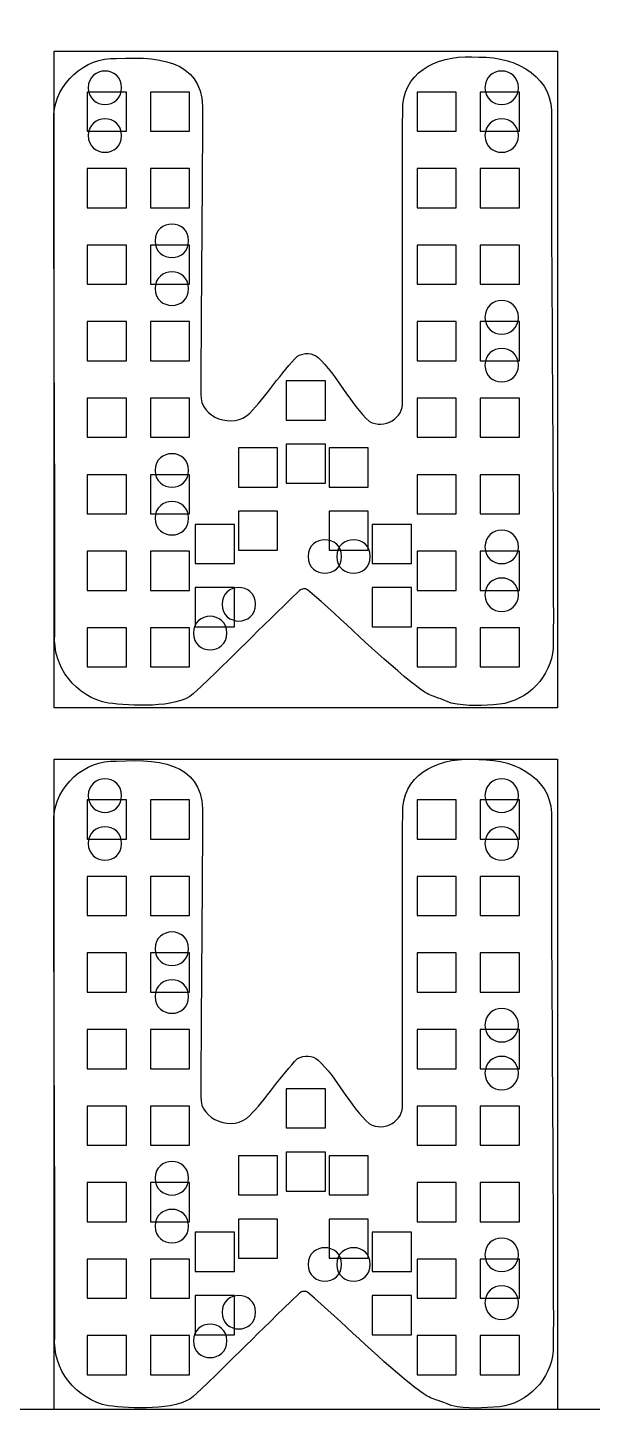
# Model space of a CAD drawing. Extents: x 0 to 1, y 276.29 to 277.32.
# Drawn here: x 0.397 to 0.606, y 276.295 to 276.805 of the extents above; entities that cross this region are included whole.
import ezdxf

# ---------------------------------------------------------------- set-up
doc = ezdxf.new("R2010")
doc.units = 0
for name, color, linetype in [('BoardOutline', 7, 'CONTINUOUS'), ('Letters', 7, 'CONTINUOUS'), ('Outline', 7, 'CONTINUOUS'), ('Soldermask', 7, 'CONTINUOUS')]:
    doc.layers.add(name, color=color, linetype=linetype)

msp = doc.modelspace()

# ---------------------------------------------------------------- linework, layer by layer
at = {"layer": 'BoardOutline', "color": 7}
msp.add_lwpolyline([(0.997937, 276.295556), (0, 276.295556), (0, 277.318611), (0.997937, 277.318611), (0.997937, 276.295556), (0.997937, 276.295556)], close=True, dxfattribs=at)
at = {"layer": 'Letters', "color": 7}
for points in [[(0.523301, 276.659967), (0.523303, 276.659962)], [(0.523301, 276.400878), (0.523303, 276.400883)]]:
    msp.add_lwpolyline(points, close=True, dxfattribs=at)
for points in [[(0.406902, 276.773141), (0.407543, 276.784472), (0.418119, 276.794356), (0.429982, 276.793762)], [(0.429982, 276.793762), (0.448549, 276.794888), (0.463046, 276.791735), (0.461683, 276.772745)], [(0.535615, 276.776787), (0.536857, 276.789973), (0.549981, 276.795547), (0.563683, 276.794301)], [(0.563683, 276.794301), (0.578286, 276.794671), (0.591684, 276.786138), (0.590437, 276.772125)], [(0.407269, 276.581416), (0.407314, 276.64583), (0.406747, 276.708731), (0.406902, 276.773141)], [(0.461683, 276.772745), (0.461683, 276.740413), (0.46113, 276.701983), (0.461111, 276.669912)], [(0.535496, 276.66728), (0.535575, 276.702026), (0.535338, 276.742047), (0.535615, 276.776787)], [(0.590437, 276.772125), (0.590403, 276.7083), (0.591275, 276.640072), (0.591159, 276.576248)], [(0.47914, 276.663036), (0.484895, 276.668604), (0.491039, 276.678487), (0.496797, 276.684053)], [(0.496797, 276.684053), (0.499117, 276.685444), (0.502388, 276.685292), (0.504401, 276.683545)], [(0.504401, 276.683545), (0.511263, 276.677119), (0.516257, 276.66631), (0.523301, 276.659967)], [(0.461111, 276.669912), (0.460659, 276.661418), (0.473122, 276.656815), (0.47914, 276.663036)], [(0.523303, 276.659962), (0.528663, 276.656899), (0.536166, 276.661159), (0.535496, 276.66728)], [(0.497226, 276.597342), (0.481521, 276.582286), (0.47418, 276.574358), (0.458334, 276.55947)], [(0.498618, 276.598135), (0.498065, 276.598063), (0.497658, 276.597695), (0.497226, 276.597342)], [(0.499408, 276.59822), (0.499098, 276.598236), (0.498765, 276.598169), (0.498618, 276.598135)], [(0.500517, 276.597899), (0.50008, 276.598084), (0.500088, 276.598212), (0.499408, 276.59822)], [(0.538757, 276.563816), (0.524653, 276.575224), (0.51429, 276.586069), (0.500517, 276.597899)], [(0.427028, 276.556041), (0.415137, 276.558214), (0.406109, 276.569701), (0.407269, 276.581416)], [(0.591159, 276.576248), (0.590295, 276.566051), (0.581891, 276.55693), (0.571288, 276.555652)], [(0.553528, 276.556103), (0.544942, 276.559622), (0.546587, 276.557684), (0.538757, 276.563816)], [(0.458334, 276.55947), (0.451913, 276.553986), (0.43495, 276.555135), (0.427028, 276.556041)], [(0.571288, 276.555652), (0.565419, 276.5552), (0.5593, 276.554748), (0.553528, 276.556103)], [(0.406902, 276.514052), (0.407543, 276.525383), (0.418119, 276.535267), (0.429982, 276.534671)], [(0.429982, 276.534671), (0.448549, 276.5358), (0.463046, 276.532639), (0.461683, 276.513654)], [(0.535615, 276.517707), (0.536857, 276.530893), (0.549981, 276.536467), (0.563683, 276.535222)], [(0.563683, 276.535222), (0.578286, 276.535589), (0.591684, 276.52706), (0.590437, 276.513045)], [(0.535496, 276.408201), (0.535575, 276.442946), (0.535338, 276.482968), (0.535615, 276.517707)], [(0.407269, 276.322327), (0.407314, 276.38674), (0.406747, 276.449641), (0.406902, 276.514052)], [(0.461683, 276.513654), (0.461683, 276.481322), (0.46113, 276.442892), (0.461111, 276.410821)], [(0.590437, 276.513045), (0.590403, 276.44922), (0.591275, 276.380992), (0.591159, 276.317168)], [(0.496797, 276.424963), (0.499117, 276.426346), (0.502388, 276.426205), (0.504401, 276.424455)], [(0.47914, 276.403946), (0.484895, 276.409514), (0.491039, 276.419398), (0.496797, 276.424963)], [(0.504401, 276.424455), (0.511263, 276.418029), (0.516257, 276.40722), (0.523301, 276.400878)], [(0.461111, 276.410821), (0.460659, 276.402326), (0.473122, 276.397723), (0.47914, 276.403946)], [(0.523303, 276.400883), (0.528663, 276.39782), (0.536166, 276.402068), (0.535496, 276.408201)], [(0.498618, 276.339044), (0.498065, 276.338972), (0.497658, 276.338592), (0.497226, 276.338254)], [(0.499408, 276.339129), (0.499098, 276.339145), (0.498765, 276.339077), (0.498618, 276.339044)], [(0.500517, 276.338819), (0.50008, 276.339005), (0.500088, 276.339129), (0.499408, 276.339129)], [(0.497226, 276.338254), (0.481521, 276.323197), (0.47418, 276.31527), (0.458334, 276.300382)], [(0.538757, 276.304736), (0.524653, 276.316144), (0.51429, 276.326989), (0.500517, 276.338819)], [(0.427028, 276.296953), (0.415137, 276.299126), (0.406109, 276.310612), (0.407269, 276.322327)], [(0.591159, 276.317168), (0.590295, 276.306971), (0.581891, 276.29785), (0.571288, 276.296572)], [(0.553528, 276.297023), (0.544942, 276.300542), (0.546587, 276.298604), (0.538757, 276.304736)], [(0.458334, 276.300382), (0.451913, 276.294898), (0.43495, 276.296047), (0.427028, 276.296953)], [(0.571288, 276.296572), (0.565419, 276.29612), (0.5593, 276.295668), (0.553528, 276.297023)]]:
    msp.add_open_spline(points, degree=3, dxfattribs=at)
at = {"layer": 'Outline', "color": 7}
for points in [[(0.592664, 276.554351), (0.406965, 276.554351), (0.406965, 276.796503), (0.592664, 276.796503), (0.592664, 276.554351), (0.592664, 276.554351)], [(0.592664, 276.295556), (0.406965, 276.295556), (0.406965, 276.535442), (0.592664, 276.535442), (0.592664, 276.295556), (0.592664, 276.295556)]]:
    msp.add_lwpolyline(points, close=True, dxfattribs=at)
at = {"layer": 'Soldermask', "color": 1}
for points in [[(0.406965, 276.554351), (0.406965, 276.796488), (0.592664, 276.796488), (0.592664, 276.554351), (0.406965, 276.554351)], [(0.406965, 276.295556), (0.406965, 276.535441), (0.592664, 276.535441), (0.592664, 276.295556), (0.406965, 276.295556)]]:
    msp.add_lwpolyline(points, dxfattribs=at)
at = {"layer": 'Soldermask', "color": 7}
for points in [[(0.419184, 276.766967), (0.433638, 276.766967), (0.433638, 276.781421), (0.419184, 276.781421), (0.419184, 276.766967)], [(0.442519, 276.766967), (0.456973, 276.766967), (0.456973, 276.781421), (0.442519, 276.781421), (0.442519, 276.766967)], [(0.54088, 276.766967), (0.555334, 276.766967), (0.555334, 276.781421), (0.54088, 276.781421), (0.54088, 276.766967)], [(0.564215, 276.766967), (0.578669, 276.766967), (0.578669, 276.781421), (0.564215, 276.781421), (0.564215, 276.766967)], [(0.419184, 276.738748), (0.433638, 276.738748), (0.433638, 276.753202), (0.419184, 276.753202), (0.419184, 276.738748)], [(0.442519, 276.738748), (0.456973, 276.738748), (0.456973, 276.753202), (0.442519, 276.753202), (0.442519, 276.738748)], [(0.54088, 276.738748), (0.555334, 276.738748), (0.555334, 276.753202), (0.54088, 276.753202), (0.54088, 276.738748)], [(0.564215, 276.738748), (0.578669, 276.738748), (0.578669, 276.753202), (0.564215, 276.753202), (0.564215, 276.738748)], [(0.419184, 276.710529), (0.433638, 276.710529), (0.433638, 276.724983), (0.419184, 276.724983), (0.419184, 276.710529)], [(0.442519, 276.710529), (0.456973, 276.710529), (0.456973, 276.724983), (0.442519, 276.724983), (0.442519, 276.710529)], [(0.54088, 276.710529), (0.555334, 276.710529), (0.555334, 276.724983), (0.54088, 276.724983), (0.54088, 276.710529)], [(0.564215, 276.710529), (0.578669, 276.710529), (0.578669, 276.724983), (0.564215, 276.724983), (0.564215, 276.710529)], [(0.419184, 276.68231), (0.433638, 276.68231), (0.433638, 276.696764), (0.419184, 276.696764), (0.419184, 276.68231)], [(0.442519, 276.68231), (0.456973, 276.68231), (0.456973, 276.696764), (0.442519, 276.696764), (0.442519, 276.68231)], [(0.54088, 276.68231), (0.555334, 276.68231), (0.555334, 276.696764), (0.54088, 276.696764), (0.54088, 276.68231)], [(0.564215, 276.68231), (0.578669, 276.68231), (0.578669, 276.696764), (0.564215, 276.696764), (0.564215, 276.68231)], [(0.492587, 276.66046), (0.507042, 276.66046), (0.507042, 276.674914), (0.492587, 276.674914), (0.492587, 276.66046)], [(0.419184, 276.65409), (0.433638, 276.65409), (0.433638, 276.668544), (0.419184, 276.668544), (0.419184, 276.65409)], [(0.442519, 276.65409), (0.456973, 276.65409), (0.456973, 276.668544), (0.442519, 276.668544), (0.442519, 276.65409)], [(0.54088, 276.65409), (0.555334, 276.65409), (0.555334, 276.668544), (0.54088, 276.668544), (0.54088, 276.65409)], [(0.564215, 276.65409), (0.578669, 276.65409), (0.578669, 276.668544), (0.564215, 276.668544), (0.564215, 276.65409)], [(0.474949, 276.635762), (0.489403, 276.635762), (0.489403, 276.650217), (0.474949, 276.650217), (0.474949, 276.635762)], [(0.492587, 276.637125), (0.507042, 276.637125), (0.507042, 276.651579), (0.492587, 276.651579), (0.492587, 276.637125)], [(0.50845, 276.635762), (0.522904, 276.635762), (0.522904, 276.650217), (0.50845, 276.650217), (0.50845, 276.635762)], [(0.419184, 276.625856), (0.433638, 276.625856), (0.433638, 276.64031), (0.419184, 276.64031), (0.419184, 276.625856)], [(0.442519, 276.625856), (0.456973, 276.625856), (0.456973, 276.64031), (0.442519, 276.64031), (0.442519, 276.625856)], [(0.54088, 276.625856), (0.555334, 276.625856), (0.555334, 276.64031), (0.54088, 276.64031), (0.54088, 276.625856)], [(0.564215, 276.625856), (0.578669, 276.625856), (0.578669, 276.64031), (0.564215, 276.64031), (0.564215, 276.625856)], [(0.474949, 276.612428), (0.489403, 276.612428), (0.489403, 276.626882), (0.474949, 276.626882), (0.474949, 276.612428)], [(0.50845, 276.612428), (0.522904, 276.612428), (0.522904, 276.626882), (0.50845, 276.626882), (0.50845, 276.612428)], [(0.459055, 276.607543), (0.473509, 276.607543), (0.473509, 276.621997), (0.459055, 276.621997), (0.459055, 276.607543)], [(0.524344, 276.607543), (0.538798, 276.607543), (0.538798, 276.621997), (0.524344, 276.621997), (0.524344, 276.607543)], [(0.419184, 276.597637), (0.433638, 276.597637), (0.433638, 276.612091), (0.419184, 276.612091), (0.419184, 276.597637)], [(0.442519, 276.597637), (0.456973, 276.597637), (0.456973, 276.612091), (0.442519, 276.612091), (0.442519, 276.597637)], [(0.54088, 276.597637), (0.555334, 276.597637), (0.555334, 276.612091), (0.54088, 276.612091), (0.54088, 276.597637)], [(0.564215, 276.597637), (0.578669, 276.597637), (0.578669, 276.612091), (0.564215, 276.612091), (0.564215, 276.597637)], [(0.459055, 276.584209), (0.473509, 276.584209), (0.473509, 276.598663), (0.459055, 276.598663), (0.459055, 276.584209)], [(0.524344, 276.584209), (0.538798, 276.584209), (0.538798, 276.598663), (0.524344, 276.598663), (0.524344, 276.584209)], [(0.419184, 276.569418), (0.433638, 276.569418), (0.433638, 276.583872), (0.419184, 276.583872), (0.419184, 276.569418)], [(0.442519, 276.569418), (0.456973, 276.569418), (0.456973, 276.583872), (0.442519, 276.583872), (0.442519, 276.569418)], [(0.54088, 276.569418), (0.555334, 276.569418), (0.555334, 276.583872), (0.54088, 276.583872), (0.54088, 276.569418)], [(0.564215, 276.569418), (0.578669, 276.569418), (0.578669, 276.583872), (0.564215, 276.583872), (0.564215, 276.569418)], [(0.419184, 276.505921), (0.433638, 276.505921), (0.433638, 276.520375), (0.419184, 276.520375), (0.419184, 276.505921)], [(0.442519, 276.505921), (0.456973, 276.505921), (0.456973, 276.520375), (0.442519, 276.520375), (0.442519, 276.505921)], [(0.54088, 276.505921), (0.555334, 276.505921), (0.555334, 276.520375), (0.54088, 276.520375), (0.54088, 276.505921)], [(0.564215, 276.505921), (0.578669, 276.505921), (0.578669, 276.520375), (0.564215, 276.520375), (0.564215, 276.505921)], [(0.419184, 276.477701), (0.433638, 276.477701), (0.433638, 276.492156), (0.419184, 276.492156), (0.419184, 276.477701)], [(0.442519, 276.477701), (0.456973, 276.477701), (0.456973, 276.492156), (0.442519, 276.492156), (0.442519, 276.477701)], [(0.54088, 276.477701), (0.555334, 276.477701), (0.555334, 276.492156), (0.54088, 276.492156), (0.54088, 276.477701)], [(0.564215, 276.477701), (0.578669, 276.477701), (0.578669, 276.492156), (0.564215, 276.492156), (0.564215, 276.477701)], [(0.419184, 276.449467), (0.433638, 276.449467), (0.433638, 276.463921), (0.419184, 276.463921), (0.419184, 276.449467)], [(0.442519, 276.449467), (0.456973, 276.449467), (0.456973, 276.463921), (0.442519, 276.463921), (0.442519, 276.449467)], [(0.54088, 276.449467), (0.555334, 276.449467), (0.555334, 276.463921), (0.54088, 276.463921), (0.54088, 276.449467)], [(0.564215, 276.449467), (0.578669, 276.449467), (0.578669, 276.463921), (0.564215, 276.463921), (0.564215, 276.449467)], [(0.419184, 276.421248), (0.433638, 276.421248), (0.433638, 276.435702), (0.419184, 276.435702), (0.419184, 276.421248)], [(0.442519, 276.421248), (0.456973, 276.421248), (0.456973, 276.435702), (0.442519, 276.435702), (0.442519, 276.421248)], [(0.54088, 276.421248), (0.555334, 276.421248), (0.555334, 276.435702), (0.54088, 276.435702), (0.54088, 276.421248)], [(0.564215, 276.421248), (0.578669, 276.421248), (0.578669, 276.435702), (0.564215, 276.435702), (0.564215, 276.421248)], [(0.492587, 276.399414), (0.507042, 276.399414), (0.507042, 276.413868), (0.492587, 276.413868), (0.492587, 276.399414)], [(0.419184, 276.393029), (0.433638, 276.393029), (0.433638, 276.407483), (0.419184, 276.407483), (0.419184, 276.393029)], [(0.442519, 276.393029), (0.456973, 276.393029), (0.456973, 276.407483), (0.442519, 276.407483), (0.442519, 276.393029)], [(0.54088, 276.393029), (0.555334, 276.393029), (0.555334, 276.407483), (0.54088, 276.407483), (0.54088, 276.393029)], [(0.564215, 276.393029), (0.578669, 276.393029), (0.578669, 276.407483), (0.564215, 276.407483), (0.564215, 276.393029)], [(0.492587, 276.376064), (0.507042, 276.376064), (0.507042, 276.390518), (0.492587, 276.390518), (0.492587, 276.376064)], [(0.474949, 276.374716), (0.489403, 276.374716), (0.489403, 276.38917), (0.474949, 276.38917), (0.474949, 276.374716)], [(0.50845, 276.374716), (0.522904, 276.374716), (0.522904, 276.38917), (0.50845, 276.38917), (0.50845, 276.374716)], [(0.419184, 276.36481), (0.433638, 276.36481), (0.433638, 276.379264), (0.419184, 276.379264), (0.419184, 276.36481)], [(0.442519, 276.36481), (0.456973, 276.36481), (0.456973, 276.379264), (0.442519, 276.379264), (0.442519, 276.36481)], [(0.54088, 276.36481), (0.555334, 276.36481), (0.555334, 276.379264), (0.54088, 276.379264), (0.54088, 276.36481)], [(0.564215, 276.36481), (0.578669, 276.36481), (0.578669, 276.379264), (0.564215, 276.379264), (0.564215, 276.36481)], [(0.474949, 276.351366), (0.489403, 276.351366), (0.489403, 276.36582), (0.474949, 276.36582), (0.474949, 276.351366)], [(0.50845, 276.351366), (0.522904, 276.351366), (0.522904, 276.36582), (0.50845, 276.36582), (0.50845, 276.351366)], [(0.459055, 276.346497), (0.473509, 276.346497), (0.473509, 276.360951), (0.459055, 276.360951), (0.459055, 276.346497)], [(0.524344, 276.346497), (0.538798, 276.346497), (0.538798, 276.360951), (0.524344, 276.360951), (0.524344, 276.346497)], [(0.419184, 276.33659), (0.433638, 276.33659), (0.433638, 276.351044), (0.419184, 276.351044), (0.419184, 276.33659)], [(0.442519, 276.33659), (0.456973, 276.33659), (0.456973, 276.351044), (0.442519, 276.351044), (0.442519, 276.33659)], [(0.54088, 276.33659), (0.555334, 276.33659), (0.555334, 276.351044), (0.54088, 276.351044), (0.54088, 276.33659)], [(0.564215, 276.33659), (0.578669, 276.33659), (0.578669, 276.351044), (0.564215, 276.351044), (0.564215, 276.33659)], [(0.459055, 276.323147), (0.473509, 276.323147), (0.473509, 276.337601), (0.459055, 276.337601), (0.459055, 276.323147)], [(0.524344, 276.323147), (0.538798, 276.323147), (0.538798, 276.337601), (0.524344, 276.337601), (0.524344, 276.323147)], [(0.419184, 276.308356), (0.433638, 276.308356), (0.433638, 276.32281), (0.419184, 276.32281), (0.419184, 276.308356)], [(0.442519, 276.308356), (0.456973, 276.308356), (0.456973, 276.32281), (0.442519, 276.32281), (0.442519, 276.308356)], [(0.54088, 276.308356), (0.555334, 276.308356), (0.555334, 276.32281), (0.54088, 276.32281), (0.54088, 276.308356)], [(0.564215, 276.308356), (0.578669, 276.308356), (0.578669, 276.32281), (0.564215, 276.32281), (0.564215, 276.308356)]]:
    msp.add_lwpolyline(points, close=True, dxfattribs=at)
for points in [[(0.431893, 276.782998), (0.431893, 276.791221), (0.419567, 276.791221), (0.419567, 276.782998)], [(0.578286, 276.782998), (0.578286, 276.791221), (0.565945, 276.791221), (0.565945, 276.782998)], [(0.419567, 276.782998), (0.419567, 276.774776), (0.431893, 276.774776), (0.431893, 276.782998)], [(0.565945, 276.782998), (0.565945, 276.774776), (0.578286, 276.774776), (0.578286, 276.782998)], [(0.431893, 276.765359), (0.431893, 276.773582), (0.419567, 276.773582), (0.419567, 276.765359)], [(0.578286, 276.765359), (0.578286, 276.773582), (0.565945, 276.773582), (0.565945, 276.765359)], [(0.419567, 276.765359), (0.419567, 276.757137), (0.431893, 276.757137), (0.431893, 276.765359)], [(0.565945, 276.765359), (0.565945, 276.757137), (0.578286, 276.757137), (0.578286, 276.765359)], [(0.45659, 276.72656), (0.45659, 276.734782), (0.444264, 276.734782), (0.444264, 276.72656)], [(0.444264, 276.72656), (0.444264, 276.718338), (0.45659, 276.718338), (0.45659, 276.72656)], [(0.45659, 276.708921), (0.45659, 276.717143), (0.444264, 276.717143), (0.444264, 276.708921)], [(0.444264, 276.708921), (0.444264, 276.700699), (0.45659, 276.700699), (0.45659, 276.708921)], [(0.578286, 276.698341), (0.578286, 276.706563), (0.565945, 276.706563), (0.565945, 276.698341)], [(0.565945, 276.698341), (0.565945, 276.690118), (0.578286, 276.690118), (0.578286, 276.698341)], [(0.578286, 276.680702), (0.578286, 276.688924), (0.565945, 276.688924), (0.565945, 276.680702)], [(0.565945, 276.680702), (0.565945, 276.67248), (0.578286, 276.67248), (0.578286, 276.680702)], [(0.45659, 276.641887), (0.45659, 276.650109), (0.444264, 276.650109), (0.444264, 276.641887)], [(0.444264, 276.641887), (0.444264, 276.633665), (0.45659, 276.633665), (0.45659, 276.641887)], [(0.45659, 276.624248), (0.45659, 276.63247), (0.444264, 276.63247), (0.444264, 276.624248)], [(0.444264, 276.624248), (0.444264, 276.616026), (0.45659, 276.616026), (0.45659, 276.624248)], [(0.578286, 276.613668), (0.578286, 276.62189), (0.565945, 276.62189), (0.565945, 276.613668)], [(0.513028, 276.610146), (0.513028, 276.618369), (0.500703, 276.618369), (0.500703, 276.610146)], [(0.523624, 276.610146), (0.523624, 276.618369), (0.511283, 276.618369), (0.511283, 276.610146)], [(0.500703, 276.610146), (0.500703, 276.601924), (0.513028, 276.601924), (0.513028, 276.610146)], [(0.511283, 276.610146), (0.511283, 276.601924), (0.523624, 276.601924), (0.523624, 276.610146)], [(0.565945, 276.613668), (0.565945, 276.605446), (0.578286, 276.605446), (0.578286, 276.613668)], [(0.578286, 276.596029), (0.578286, 276.604251), (0.565945, 276.604251), (0.565945, 276.596029)], [(0.481288, 276.592507), (0.481288, 276.60073), (0.468946, 276.60073), (0.468946, 276.592507)], [(0.565945, 276.596029), (0.565945, 276.587807), (0.578286, 276.587807), (0.578286, 276.596029)], [(0.470707, 276.581912), (0.470707, 276.590134), (0.458366, 276.590134), (0.458366, 276.581912)], [(0.468946, 276.592507), (0.468946, 276.584285), (0.481288, 276.584285), (0.481288, 276.592507)], [(0.458366, 276.581912), (0.458366, 276.57369), (0.470707, 276.57369), (0.470707, 276.581912)], [(0.431893, 276.521952), (0.431893, 276.530174), (0.419567, 276.530174), (0.419567, 276.521952)], [(0.578286, 276.521952), (0.578286, 276.530174), (0.565945, 276.530174), (0.565945, 276.521952)], [(0.419567, 276.521952), (0.419567, 276.51373), (0.431893, 276.51373), (0.431893, 276.521952)], [(0.565945, 276.521952), (0.565945, 276.51373), (0.578286, 276.51373), (0.578286, 276.521952)], [(0.431893, 276.504313), (0.431893, 276.512535), (0.419567, 276.512535), (0.419567, 276.504313)], [(0.578286, 276.504313), (0.578286, 276.512535), (0.565945, 276.512535), (0.565945, 276.504313)], [(0.419567, 276.504313), (0.419567, 276.496091), (0.431893, 276.496091), (0.431893, 276.504313)], [(0.565945, 276.504313), (0.565945, 276.496091), (0.578286, 276.496091), (0.578286, 276.504313)], [(0.45659, 276.465498), (0.45659, 276.47372), (0.444264, 276.47372), (0.444264, 276.465498)], [(0.444264, 276.465498), (0.444264, 276.457276), (0.45659, 276.457276), (0.45659, 276.465498)], [(0.45659, 276.447859), (0.45659, 276.456082), (0.444264, 276.456082), (0.444264, 276.447859)], [(0.444264, 276.447859), (0.444264, 276.439637), (0.45659, 276.439637), (0.45659, 276.447859)], [(0.578286, 276.437279), (0.578286, 276.445501), (0.565945, 276.445501), (0.565945, 276.437279)], [(0.565945, 276.437279), (0.565945, 276.429057), (0.578286, 276.429057), (0.578286, 276.437279)], [(0.578286, 276.41964), (0.578286, 276.427862), (0.565945, 276.427862), (0.565945, 276.41964)], [(0.565945, 276.41964), (0.565945, 276.411418), (0.578286, 276.411418), (0.578286, 276.41964)], [(0.45659, 276.380841), (0.45659, 276.389063), (0.444264, 276.389063), (0.444264, 276.380841)], [(0.444264, 276.380841), (0.444264, 276.372618), (0.45659, 276.372618), (0.45659, 276.380841)], [(0.45659, 276.363202), (0.45659, 276.371424), (0.444264, 276.371424), (0.444264, 276.363202)], [(0.444264, 276.363202), (0.444264, 276.35498), (0.45659, 276.35498), (0.45659, 276.363202)], [(0.578286, 276.352606), (0.578286, 276.360829), (0.565945, 276.360829), (0.565945, 276.352606)], [(0.513028, 276.349085), (0.513028, 276.357307), (0.500703, 276.357307), (0.500703, 276.349085)], [(0.523624, 276.349085), (0.523624, 276.357307), (0.511283, 276.357307), (0.511283, 276.349085)], [(0.500703, 276.349085), (0.500703, 276.340862), (0.513028, 276.340862), (0.513028, 276.349085)], [(0.511283, 276.349085), (0.511283, 276.340862), (0.523624, 276.340862), (0.523624, 276.349085)], [(0.565945, 276.352606), (0.565945, 276.344384), (0.578286, 276.344384), (0.578286, 276.352606)], [(0.481288, 276.331446), (0.481288, 276.339668), (0.468946, 276.339668), (0.468946, 276.331446)], [(0.578286, 276.334967), (0.578286, 276.34319), (0.565945, 276.34319), (0.565945, 276.334967)], [(0.565945, 276.334967), (0.565945, 276.326745), (0.578286, 276.326745), (0.578286, 276.334967)], [(0.470707, 276.320865), (0.470707, 276.329088), (0.458366, 276.329088), (0.458366, 276.320865)], [(0.468946, 276.331446), (0.468946, 276.323223), (0.481288, 276.323223), (0.481288, 276.331446)], [(0.458366, 276.320865), (0.458366, 276.312643), (0.470707, 276.312643), (0.470707, 276.320865)]]:
    msp.add_open_spline(points, degree=3, dxfattribs=at)

doc.saveas('drawing.dxf')
